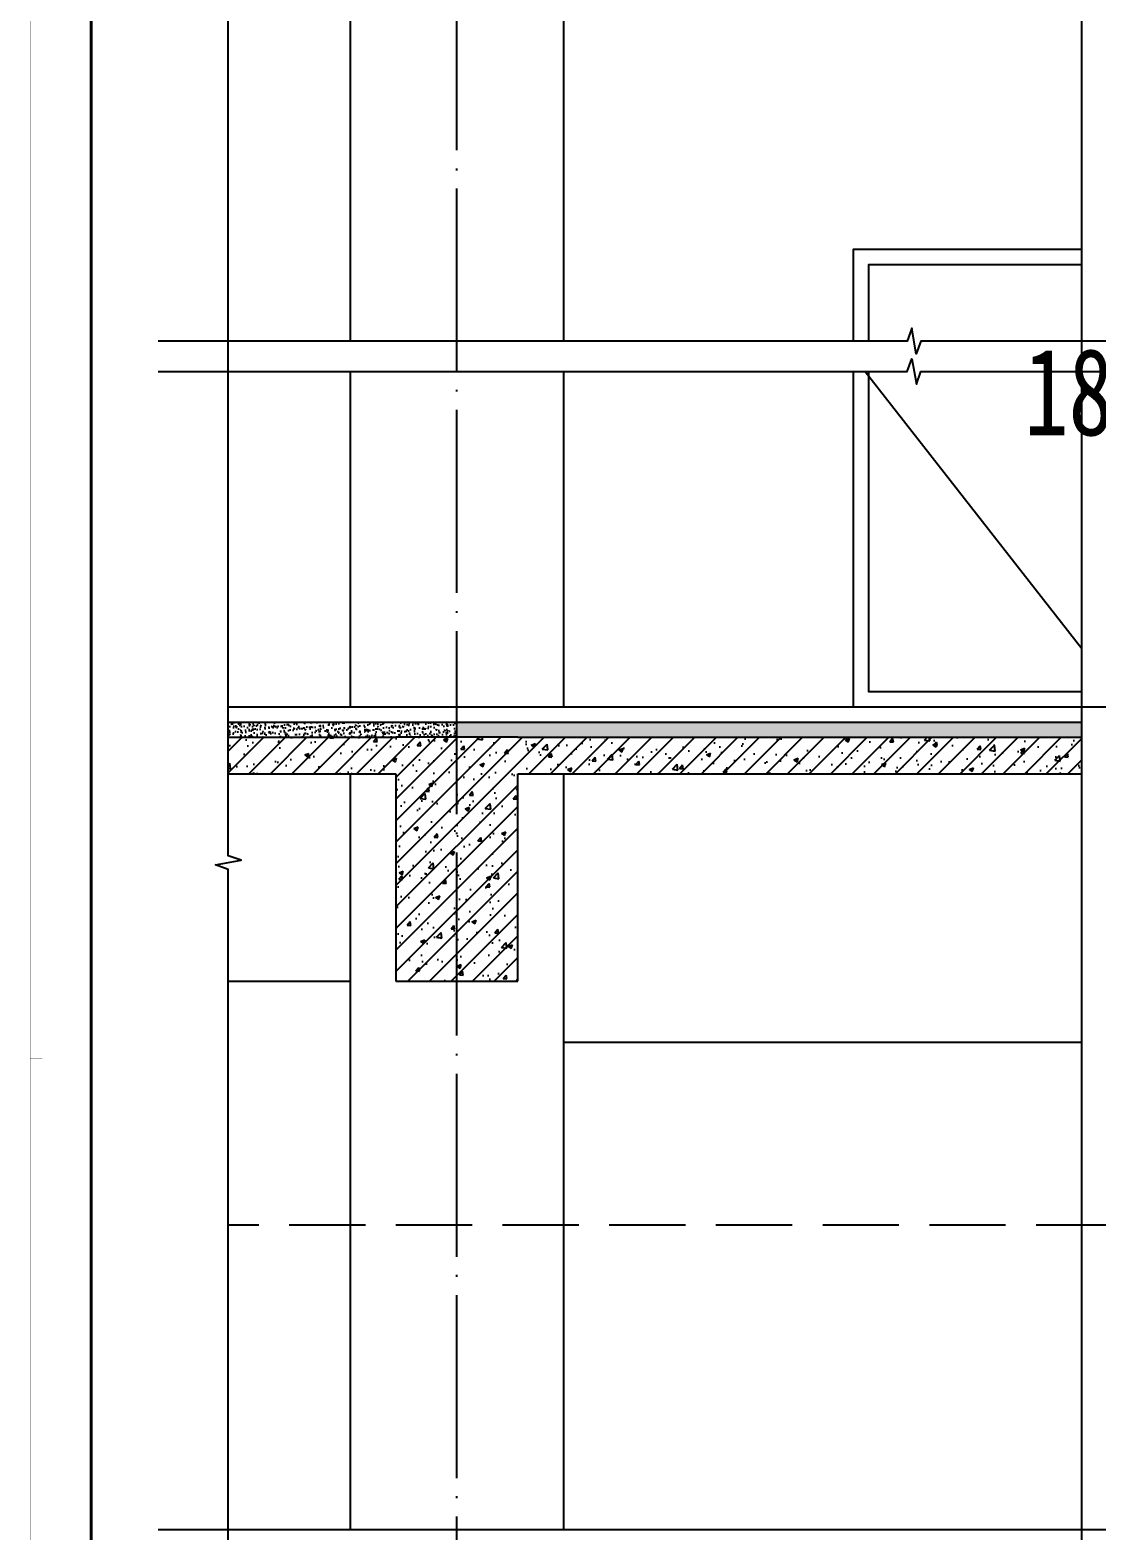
# Model space of a CAD drawing. Extents: x 57342 to 87103, y 19822 to 43940.
# Drawn here: x 75222 to 78722, y 31878 to 36802 of the extents above; entities that cross this region are included whole.
import ezdxf

# ---------------------------------------------------------------- set-up
doc = ezdxf.new("R2010")
doc.units = 0
doc.header["$LTSCALE"] = 1000
doc.header["$MEASUREMENT"] = 0
doc.linetypes.add('DASH', pattern=[0.35, 0.25, -0.1])
doc.linetypes.add('DOTE', pattern=[2.42, 2, -0.2, 0.02, -0.2])
for name, color, linetype in [('01-标注_符号', 200, 'Continuous'), ('05-填充_天正', 26, 'Continuous'), ('A-STR-面层', 191, 'Continuous'), ('A-SUR_吊顶', 40, 'Continuous'), ('A-SUR_面层', 191, 'Continuous'), ('A-TECH_结构', 21, 'Continuous'), ('A_AXIS-轴线', 36, 'DOTE'), ('A_STR-砼墙', 51, 'Continuous'), ('A_STR-砼柱', 51, 'Continuous')]:
    doc.layers.add(name, color=color, linetype=linetype)
doc.layers.add('04-不打印_辅助线', color=165, linetype='Continuous', plot=False)
doc.styles.get("Standard").update_dxf_attribs({"font": 'STXIHEI_0.TTF', "width": 0.75})
pattern_1 = [(45, (0, 0), (-35.35534, 35.35534), []), (50, (0, 0), (143.45204, -12.55043), [15, -165]), (355, (0, 0), (-27.75027, 150.43843), [12, -132]), (100.4514, (11.95, -1.05), (115.70188, 137.8879), [12.74804, -140.22842]), (46.1842, (0, 40), (213.4482, -33.1038), [22.5, -247.5]), (96.6356, (17.79, 37.24), (186.93254, 194.82357), [19.12206, -210.3426]), (351.1842, (0, 40), (186.9324, 194.8237), [18, -198]), (21, (20, 30), (119.38141, -80.52378), [15, -165]), (326, (20, 30), (48.66307, 145.03), [12, -132]), (71.4514, (29.95, 23.29), (168.04453, 64.5061), [12.74804, -140.22842]), (37.5, (0, 0), (2.43197, 66.57877), [0, -130.4, 0, -134, 0, -132.5]), (7.5, (0, 0), (52.61391, 78.88234), [0, -76.4, 0, -127.4, 0, -50.5]), (327.5, (-44.6, 0), (106.764487, -4.510974), [0, -50, 0, -156, 0, -207]), (317.5, (-64.6, 0), (116.63723, 20.021), [0, -65, 0, -103.6, 0, -147])]
pattern_2 = [(50, (0, 0), (36.436934, -3.187817), [3.81, -41.91]), (355, (0, 0), (-7.048565, 38.211329), [3.048, -33.528]), (100.451, (3.036, -0.266), (29.3885, 35.023338), [3.238, -35.618]), (46.1842, (0, 10.16), (54.215808, -8.408466), [5.715, -62.865]), (96.6356, (4.52, 9.46), (47.480847, 49.48511), [4.857, -53.427]), (351.184, (0, 10.16), (47.48092, 49.485024), [4.572, -50.292]), (21, (5.08, 7.62), (30.322976, -20.453104), [3.81, -41.91]), (326, (5.08, 7.62), (12.360406, 36.837593), [3.048, -33.528]), (71.4514, (7.607, 5.916), (42.683298, 16.384572), [3.238, -35.618]), (37.5, (0, 0), (0.6177207, 16.9110078), [0, -33.1216, 0, -34.036, 0, -33.655]), (7.5, (0, 0), (13.3639325, 20.036115), [0, -19.4056, 0, -32.3596, 0, -12.827]), (327.5, (-11.328, 0), (27.118119, -1.1457488), [0, -12.7, 0, -39.624, 0, -52.578]), (317.5, (-16.408, 0), (29.625836, 5.085298), [0, -16.51, 0, -26.3144, 0, -37.338])]

# ---------------------------------------------------------------- blocks, each defined once
blk = doc.blocks.new('图框-A1+1-4')
for points, const_width in [([(0, 0), (1051, 0), (1051, 594), (0, 594)], 0.05), ([(976, 584), (25, 584), (25, 10), (976, 10)], 0.5)]:
    blk.add_lwpolyline(points, close=True, dxfattribs=dict(const_width=const_width))
at = {"const_width": 0.05}
blk.add_lwpolyline([(525.5, 0), (525.5, 2)], dxfattribs=at)

msp = doc.modelspace()

# ---------------------------------------------------------------- hatches: boundary and pattern name
at = {"layer": '05-填充_天正'}
h = msp.add_hatch(dxfattribs=at)
h.set_pattern_fill('AR-CONC', color=256, scale=20, style=0)
h.set_pattern_definition(pattern_2)
h.paths.add_polyline_path([(75872.2, 34531.6), (75872.2, 34481.6), (76622.2, 34481.6), (76622.2, 34531.6)])
h = msp.add_hatch(dxfattribs=at)
h.set_pattern_fill('AR-CONC', color=256, scale=20, style=0)
h.set_pattern_definition(pattern_2)
h.paths.add_polyline_path([(76622.2, 34531.6), (76622.2, 34481.6), (78672.2, 34481.6), (78672.2, 34531.6)])
h = msp.add_hatch(dxfattribs=at)
h.set_pattern_fill('钢筋混凝土', color=256, scale=20, style=0)
h.set_pattern_definition(pattern_1)
h.paths.add_polyline_path([(76422.2, 34361.6), (76422.2, 34481.6), (75872.2, 34481.6), (75872.2, 34361.6)])
h = msp.add_hatch(dxfattribs=at)
h.set_pattern_fill('钢筋混凝土', color=256, scale=20, style=0)
h.set_pattern_definition(pattern_1)
h.paths.add_polyline_path([(76422.2, 34481.6), (76422.2, 33681.6), (76822.2, 33681.6), (76822.2, 34481.6)])
h = msp.add_hatch(dxfattribs=at)
h.set_pattern_fill('钢筋混凝土', color=256, scale=20, style=0)
h.set_pattern_definition(pattern_1)
h.paths.add_polyline_path([(76822.2, 34481.6), (76822.2, 34361.6), (78672.2, 34361.6), (78672.2, 34481.6)])

# ---------------------------------------------------------------- linework, layer by layer
for points in [[(78672.2, 36081.6), (77922.2, 36081.6), (77922.2, 35781.6)], [(78672.2, 36031.6), (77972.2, 36031.6), (77972.2, 35781.6)], [(77922.2, 35681.6), (77922.2, 34581.6), (78672.2, 34581.6)], [(77961.3, 35681.6), (78672.2, 34773.2)], [(77972.2, 35681.6), (77972.2, 34631.6), (78672.2, 34631.6)]]:
    msp.add_lwpolyline(points)
at = {"layer": '01-标注_符号'}
for points in [[(75872.2, 24701.6), (75872.2, 34047.9), (75830.2, 34063.2), (75914.2, 34078), (75872.2, 34092.9), (75872.2, 43439.3)], [(78672.2, 24701.6), (78672.2, 31680.9), (78630.2, 31696.2), (78714.2, 31711), (78672.2, 31725.9), (78672.2, 38705.3)], [(80602.2, 35781.6), (78144.7, 35781.6), (78129.4, 35739.6), (78114.6, 35823.6), (78099.7, 35781.6), (75642.2, 35781.6)], [(75642.2, 35681.6), (78099.7, 35681.6), (78115, 35723.6), (78129.8, 35639.6), (78144.7, 35681.6), (80602.2, 35681.6)], [(83302.2, 31881.6), (79494.7, 31881.6), (79479.4, 31839.6), (79464.6, 31923.6), (79449.7, 31881.6), (75642.2, 31881.6)]]:
    msp.add_lwpolyline(points, dxfattribs=at)
at = {"layer": '04-不打印_辅助线'}
for points in [[(75872.2, 34581.6), (79122.2, 34581.6)], [(75872.2, 34581.6), (84933.7, 34581.6)], [(75872.2, 34581.6), (81322.2, 34581.6)]]:
    msp.add_lwpolyline(points, dxfattribs=at)
at = {"layer": 'A-STR-面层', "linetype": 'DASH', "ltscale": 0.2}
msp.add_lwpolyline([(75872.2, 34581.6), (78672.2, 34581.6)], dxfattribs=at)
at = {"layer": 'A-SUR_吊顶', "linetype": 'DASH'}
msp.add_lwpolyline([(79122.2, 32881.6), (75872.2, 32881.6)], dxfattribs=at)
at = {"layer": 'A-SUR_面层'}
for p, q in [((75872.2, 34531.6), (76622.2, 34531.6)), ((76622.2, 34531.6), (78672.2, 34531.6)), ((75872.2, 34481.6), (76422.2, 34481.6)), ((76822.2, 34481.6), (78672.2, 34481.6)), ((76822.2, 34481.6), (78672.2, 34481.6))]:
    msp.add_line(p, q, dxfattribs=at)
at = {"layer": 'A-TECH_结构'}
for points in [[(76272.2, 38061.6), (76272.2, 35781.6)], [(76972.2, 37861.6), (76972.2, 35781.6)], [(76272.2, 35681.6), (76272.2, 34581.6)], [(76972.2, 35681.6), (76972.2, 34581.6)], [(76272.2, 34361.6), (76272.2, 31881.6)], [(76972.2, 34361.6), (76972.2, 31881.6)], [(75872.2, 33681.6), (76272.2, 33681.6)], [(76972.2, 33481.6), (78672.2, 33481.6)]]:
    msp.add_lwpolyline(points, dxfattribs=at)
at = {"layer": 'A_AXIS-轴线', "ltscale": 0.3}
msp.add_line((76622.2, 24791.6), (76622.2, 41881.6), dxfattribs=at)
at = {"layer": 'A_STR-砼墙'}
for p, q in [((75872.2, 34481.6), (76422.2, 34481.6)), ((76822.2, 34481.6), (78672.2, 34481.6)), ((75872.2, 34361.6), (76422.2, 34361.6)), ((76822.2, 34361.6), (78672.2, 34361.6))]:
    msp.add_line(p, q, dxfattribs=at)
at = {"layer": 'A_STR-砼柱'}
for p, q in [((76822.2, 34481.6), (76422.2, 34481.6)), ((76422.2, 34361.6), (76422.2, 33681.6)), ((76822.2, 33681.6), (76822.2, 34361.6)), ((76422.2, 33681.6), (76822.2, 33681.6))]:
    msp.add_line(p, q, dxfattribs=at)

# ---------------------------------------------------------------- block references
at = {"xscale": 20, "yscale": 20, "zscale": 20, "rotation": 270}
msp.add_blockref('图框-A1+1-4', (75222.2, 43939.3), dxfattribs=at)

# ---------------------------------------------------------------- texts
at = {"layer": '04-不打印_辅助线', "width": 0.75}
msp.add_text('1823', height=285.43, dxfattribs=at).set_placement((78483.5, 35472.5))

doc.saveas('drawing.dxf')
